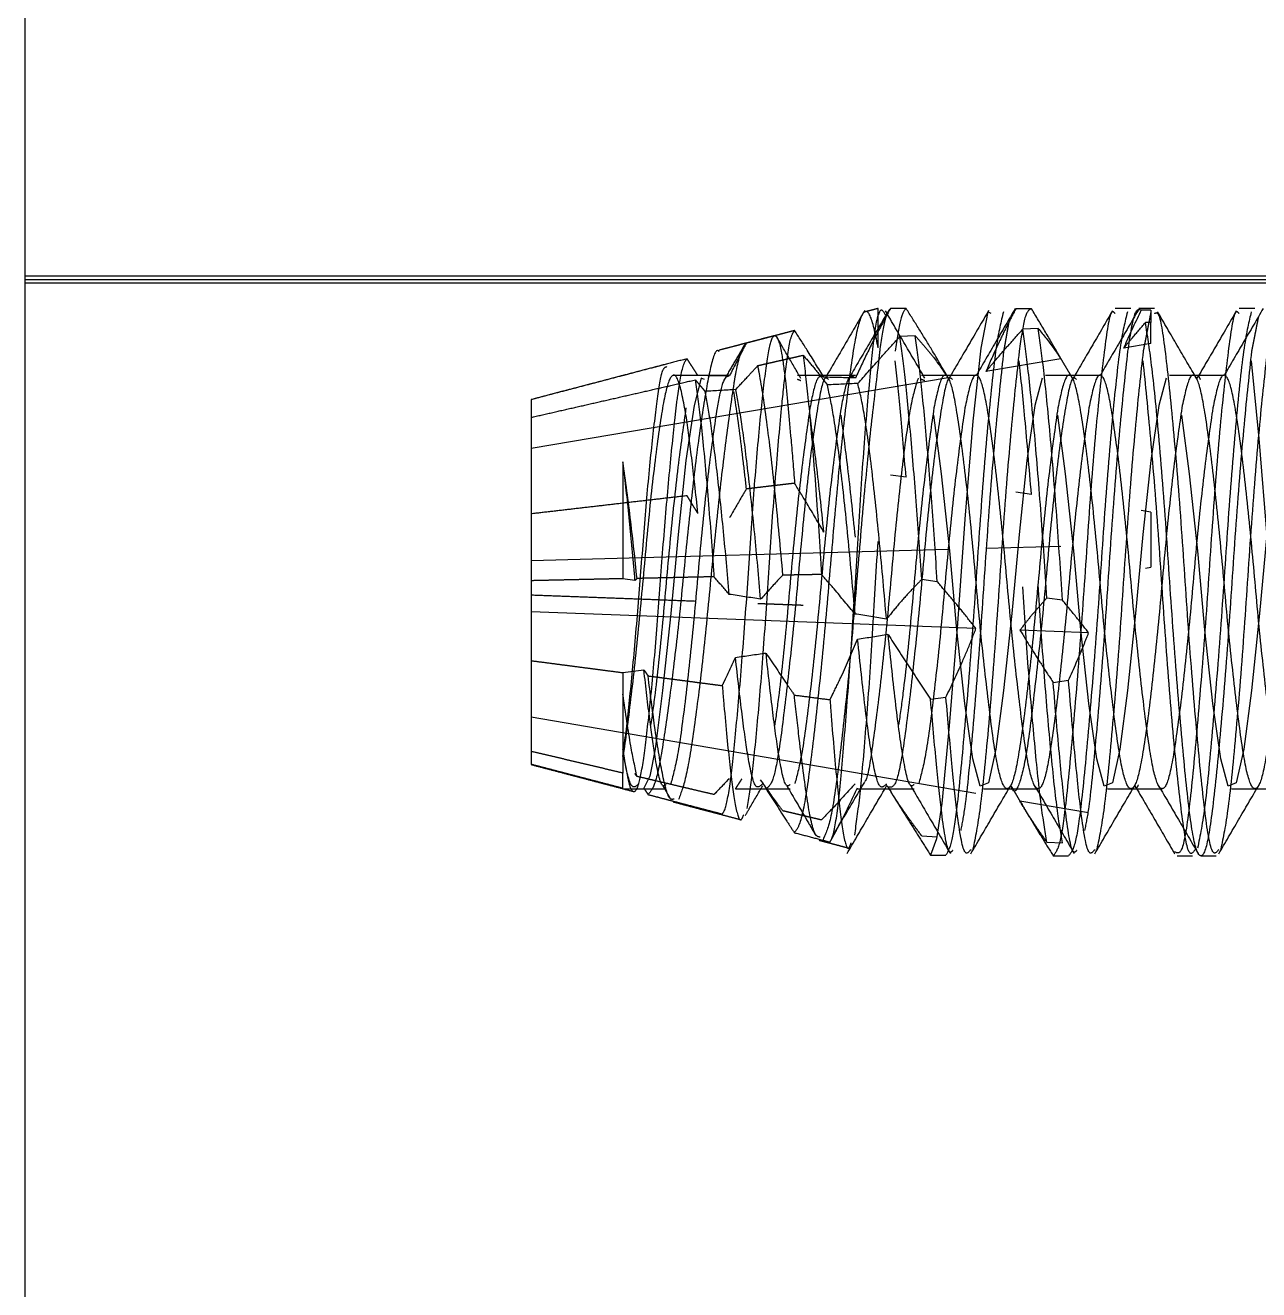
# Paper-space layout '2 DOOR PANEL LAYOUT - A1 Sheet' of a CAD drawing. Extents: x 50 to 825, y 22 to 486.
# Drawn here: x 590.075 to 591.103, y 465.274 to 466.327 of the extents above; entities that cross this region are included whole.
import ezdxf

# ---------------------------------------------------------------- set-up
doc = ezdxf.new("R2010")
doc.units = 0
doc.linetypes.add('HIDDEN', pattern=[0.375, 0.25, -0.125])
doc.layers.add('N-EQPM', color=3, linetype='Continuous', lineweight=25)

psp = doc.layouts.new('2 DOOR PANEL LAYOUT - A1 Sheet')

# ---------------------------------------------------------------- linework, layer by layer
at = {"layer": 'N-EQPM', "linetype": 'HIDDEN', "ltscale": 7}
for p, q in [((590.075, 466.1155), (590.075, 466.7519)), ((590.075, 466.1184), (591.3147, 466.1184)), ((590.075, 466.1155), (591.3147, 466.1155)), ((590.075, 466.1155), (591.3147, 466.1155)), ((590.075, 466.1126), (590.075, 466.1155)), ((590.075, 466.1126), (591.3147, 466.1126)), ((590.075, 464.9953), (590.075, 466.1126)), ((590.7858, 466.0584), (590.7858, 466.0912)), ((590.809, 466.0913), (590.7959, 466.0913)), ((590.9135, 466.0911), (590.9004, 466.0911)), ((591.013, 466.0898), (591.0049, 466.0899)), ((591.013, 466.0898), (591.013, 466.0797)), ((591.013, 466.0797), (591.0084, 466.0795)), ((591.013, 466.0621), (591.013, 466.0797)), ((590.8167, 466.0686), (590.8039, 466.0678)), ((590.919, 466.0747), (590.9062, 466.074)), ((591.013, 466.0621), (590.9904, 466.0583)), ((590.9379, 466.0494), (590.8756, 466.0388)), ((590.844, 466.0335), (590.4965, 465.9746)), ((590.4965, 466.0153), (590.4965, 466.0005)), ((590.4965, 466.0005), (590.4965, 465.8644)), ((590.573, 465.9635), (590.573, 465.8661)), ((590.809, 465.9506), (590.7959, 465.9523)), ((590.9135, 465.9362), (590.9004, 465.9381)), ((591.013, 465.9215), (591.0049, 465.9228)), ((591.013, 465.9215), (591.013, 465.8757)), ((590.844, 465.8904), (590.4965, 465.881)), ((590.9379, 465.893), (590.8756, 465.8913)), ((591.0084, 465.875), (591.013, 465.8757)), ((590.4965, 465.8644), (590.4965, 465.8385)), ((590.5831, 465.8646), (590.573, 465.8661)), ((590.835, 465.8636), (590.822, 465.8655)), ((590.9394, 465.8481), (590.9263, 465.85)), ((590.8672, 465.8246), (590.4965, 465.8385)), ((590.4965, 465.8385), (590.4965, 465.7978)), ((590.9611, 465.821), (590.9039, 465.8232)), ((590.4965, 465.7978), (590.4965, 465.7112)), ((590.573, 465.7878), (590.5905, 465.7901)), ((590.573, 465.7878), (590.573, 465.7241)), ((590.9316, 465.7796), (590.9444, 465.7814)), ((590.8294, 465.7657), (590.8422, 465.7673)), ((590.8672, 465.687), (590.4965, 465.7506)), ((590.573, 465.7234), (590.573, 465.7041)), ((590.573, 465.6916), (590.573, 465.7041)), ((590.9611, 465.6709), (590.9039, 465.6807)), ((590.822, 465.6518), (590.835, 465.6511)), ((590.9263, 465.6465), (590.9394, 465.6459)), ((590.8294, 465.6357), (590.8422, 465.6356)), ((590.9316, 465.6352), (590.9444, 465.6352))]:
    psp.add_line(p, q, dxfattribs=at)
at = {"layer": 'N-EQPM', "linetype": 'HIDDEN', "ltscale": 7, "flags": 128}
for points in [[(590.8799, 466.087), (590.8772, 466.0884), (590.8712, 466.0583), (590.8645, 465.9974), (590.8579, 465.9157), (590.8518, 465.8287), (590.845, 465.7436), (590.8387, 465.6788), (590.8343, 465.6492), (590.8294, 465.6357), (590.8294, 465.6357)], [(591.1898, 466.087), (591.1871, 466.0884), (591.1811, 466.0583), (591.1744, 465.9974), (591.1678, 465.9157), (591.1617, 465.8287), (591.1549, 465.7436), (591.1486, 465.6788), (591.1423, 465.6416), (591.1355, 465.6381), (591.1294, 465.6682), (591.1228, 465.7291), (591.1161, 465.8108), (591.1101, 465.8978), (591.1033, 465.9829), (591.0969, 466.0477), (591.0969, 466.0477)], [(590.6411, 466.0321), (590.6383, 466.0332), (590.6323, 466.0105), (590.6256, 465.9645), (590.619, 465.9029), (590.613, 465.8372), (590.6061, 465.7729), (590.5998, 465.724), (590.5954, 465.7016), (590.5905, 465.6914), (590.5905, 465.6914)], [(590.9224, 466.0332), (590.9164, 466.0105), (590.9097, 465.9645), (590.9031, 465.9029), (590.897, 465.8372), (590.8902, 465.7729), (590.8839, 465.724), (590.8776, 465.696), (590.8707, 465.6933), (590.8647, 465.716), (590.8581, 465.762), (590.8514, 465.8236), (590.8454, 465.8893), (590.8385, 465.9536), (590.8322, 466.0025), (590.8322, 466.0025)], [(591.0257, 466.0332), (591.0197, 466.0105), (591.013, 465.9645), (591.0064, 465.9029), (591.0003, 465.8372), (590.9935, 465.7729), (590.9872, 465.724), (590.9809, 465.696), (590.974, 465.6933), (590.968, 465.716), (590.9614, 465.762), (590.9547, 465.8236), (590.9487, 465.8893), (590.9418, 465.9536), (590.9355, 466.0025), (590.9355, 466.0025)], [(591.129, 466.0332), (591.123, 466.0105), (591.1163, 465.9645), (591.1097, 465.9029), (591.1036, 465.8372), (591.0968, 465.7729), (591.0905, 465.724), (591.0842, 465.696), (591.0773, 465.6933), (591.0713, 465.716), (591.0647, 465.762), (591.058, 465.8236), (591.052, 465.8893), (591.0452, 465.9536), (591.0388, 466.0025), (591.0388, 466.0025)]]:
    psp.add_lwpolyline(points, dxfattribs=at)
at = {"layer": 'N-EQPM', "linetype": 'HIDDEN', "ltscale": 7}
for major_axis, ratio, start_param, end_param in [((-1.4022, -0.0934), 0.10313, 4.07907, 4.101961), ((-1.4022, -0.0934), 0.10313, 3.983232, 4.007909), ((-1.4022, -0.1459), 0.065226, 3.981354, 4.00532), ((-1.4022, -0.1459), 0.065226, 4.074579, 4.096899), ((-1.4022, 0.1459), 0.065226, 4.069647, 4.092899), ((-1.4022, 0.1459), 0.065226, 3.971951, 3.997166), ((-1.4022, -0.0934), 0.10313, 2.287904, 2.312362), ((-1.4022, -0.0934), 0.10313, 2.194777, 2.217431)]:
    psp.add_ellipse((589.8397, 465.8633), major_axis=major_axis, ratio=ratio, start_param=start_param, end_param=end_param, dxfattribs=at)
for points, knots in [([(590.7858, 466.0584), (590.7837, 466.0686), (590.7795, 466.0894), (590.7725, 466.0904), (590.7663, 466.0673), (590.7598, 466.0205), (590.7527, 465.9566), (590.7464, 465.883), (590.74, 465.8083), (590.7329, 465.7411), (590.7265, 465.6891), (590.721, 465.6609), (590.7173, 465.6561), (590.7159, 465.6544)], [0, 0, 0, 0, 0.09296, 0.189983, 0.287103, 0.383919, 0.478657, 0.573518, 0.668231, 0.760689, 0.853291, 0.945849, 1, 1, 1, 1]), ([(590.7745, 466.0896), (590.769, 466.0802), (590.7581, 466.0614), (590.7471, 466.0426), (590.7416, 466.0332)], [0, 0, 0, 0, 0.500447, 1, 1, 1, 1]), ([(590.7935, 466.0881), (590.7881, 466.0788), (590.7772, 466.0602), (590.7663, 466.0416), (590.7609, 466.0324)], [0, 0, 0, 0, 0.500148, 1, 1, 1, 1]), ([(590.7959, 466.0913), (590.7934, 466.0865), (590.7869, 466.0746), (590.777, 466.0553), (590.7702, 466.0407), (590.7668, 466.0333)], [0, 0, 0, 0, 0.24857, 0.624132, 1, 1, 1, 1]), ([(590.7919, 466.0858), (590.7902, 466.0888), (590.7881, 466.0924), (590.7861, 466.0866), (590.7858, 466.0856)], [0, 0, 0, 0, 0.819921, 1, 1, 1, 1]), ([(590.7959, 466.0913), (590.7944, 466.0892), (590.7912, 466.0852), (590.7884, 466.0654), (590.787, 466.0557)], [0, 0, 0, 0, 0.50875, 1, 1, 1, 1]), ([(590.8246, 466.0332), (590.8192, 466.0425), (590.8082, 466.0612), (590.7973, 466.0799), (590.7918, 466.0893)], [0, 0, 0, 0, 0.49973, 1, 1, 1, 1]), ([(590.809, 466.0913), (590.8074, 466.0894), (590.8042, 466.0856), (590.8014, 466.0655), (590.8, 466.0557)], [0, 0, 0, 0, 0.508739, 1, 1, 1, 1]), ([(590.844, 466.0335), (590.8395, 466.0414), (590.8316, 466.0552), (590.8197, 466.0744), (590.8126, 466.0857), (590.809, 466.0913)], [0, 0, 0, 0, 0.407665, 0.703812, 1, 1, 1, 1]), ([(590.8901, 466.0884), (590.8881, 466.0805), (590.8841, 466.0643), (590.8774, 466.0006), (590.8707, 465.9181), (590.8649, 465.8266), (590.8578, 465.7411), (590.8522, 465.6805), (590.8472, 465.6449), (590.8439, 465.6387), (590.8422, 465.6356)], [0, 0, 0, 0, 0.131427, 0.267101, 0.402776, 0.534203, 0.671072, 0.80442, 0.90051, 1, 1, 1, 1]), ([(590.8778, 466.0895), (590.8723, 466.0801), (590.8613, 466.0613), (590.8503, 466.0425), (590.8448, 466.0331)], [0, 0, 0, 0, 0.500511, 1, 1, 1, 1]), ([(590.9, 466.0913), (590.8946, 466.082), (590.8837, 466.0634), (590.8728, 466.0447), (590.8674, 466.0354)], [0, 0, 0, 0, 0.500113, 1, 1, 1, 1]), ([(590.9004, 466.0911), (590.8978, 466.0861), (590.8926, 466.076), (590.8842, 466.0586), (590.8787, 466.0461), (590.8756, 466.0388)], [0, 0, 0, 0, 0.29298, 0.585965, 1, 1, 1, 1]), ([(590.9135, 466.0911), (590.9116, 466.0903), (590.9081, 466.0888), (590.9048, 466.0666), (590.9033, 466.0557)], [0, 0, 0, 0, 0.508488, 1, 1, 1, 1]), ([(590.9379, 466.0494), (590.9374, 466.0503), (590.9333, 466.0578), (590.9252, 466.0717), (590.9174, 466.0846), (590.9135, 466.0911)], [0, 0, 0, 0, 0.064112, 0.531976, 1, 1, 1, 1]), ([(590.9832, 466.087), (590.9823, 466.0881), (590.9792, 466.0917), (590.9746, 466.0614), (590.9678, 466.0014), (590.9611, 465.9179), (590.9553, 465.8267), (590.9482, 465.741), (590.9424, 465.679), (590.9371, 465.6419), (590.9334, 465.6374), (590.9316, 465.6352)], [0, 0, 0, 0, 0.051185, 0.173458, 0.299684, 0.42591, 0.548183, 0.675519, 0.79958, 0.898104, 1, 1, 1, 1]), ([(590.9934, 466.0884), (590.9914, 466.0805), (590.9874, 466.0643), (590.9807, 466.0006), (590.974, 465.9181), (590.9682, 465.8266), (590.9611, 465.741), (590.9553, 465.6787), (590.9499, 465.6415), (590.9462, 465.6373), (590.9444, 465.6352)], [0, 0, 0, 0, 0.128504, 0.261162, 0.39382, 0.522325, 0.65615, 0.786533, 0.891483, 1, 1, 1, 1]), ([(590.9809, 466.0893), (590.9755, 466.0799), (590.9646, 466.0611), (590.9536, 466.0424), (590.9482, 466.0331)], [0, 0, 0, 0, 0.500293, 1, 1, 1, 1]), ([(591.0033, 466.0913), (590.9979, 466.082), (590.987, 466.0634), (590.9761, 466.0447), (590.9707, 466.0354)], [0, 0, 0, 0, 0.500113, 1, 1, 1, 1]), ([(591.0049, 466.0899), (591.0003, 466.0803), (590.9953, 466.0698), (590.9907, 466.0591), (590.9904, 466.0583)], [0, 0, 0, 0, 0.920974, 1, 1, 1, 1]), ([(591.0049, 466.0899), (591.0029, 466.0905), (590.999, 466.0917), (590.9954, 466.0675), (590.9936, 466.0557)], [0, 0, 0, 0, 0.508007, 1, 1, 1, 1]), ([(591.0695, 465.6403), (591.0678, 465.6381), (591.0639, 465.6332), (591.0582, 465.6666), (591.052, 465.7288), (591.0449, 465.8124), (591.0391, 465.9037), (591.0324, 465.9893), (591.0256, 466.0538), (591.0207, 466.0893), (591.0172, 466.0875), (591.0159, 466.0869)], [0, 0, 0, 0, 0.090174, 0.209805, 0.329436, 0.452226, 0.570133, 0.691852, 0.81357, 0.931477, 1, 1, 1, 1]), ([(591.0513, 466.0326), (591.0458, 466.0419), (591.0349, 466.0605), (591.024, 466.0792), (591.0186, 466.0886)], [0, 0, 0, 0, 0.499757, 1, 1, 1, 1]), ([(591.0865, 466.087), (591.0856, 466.0881), (591.0825, 466.0917), (591.0779, 466.0614), (591.0711, 466.0014), (591.0644, 465.9179), (591.0586, 465.8267), (591.0515, 465.741), (591.0453, 465.6746), (591.0392, 465.635), (591.0349, 465.6373), (591.0328, 465.6385)], [0, 0, 0, 0, 0.049283, 0.167011, 0.288545, 0.410079, 0.527807, 0.65041, 0.76986, 0.889309, 1, 1, 1, 1]), ([(591.0842, 466.0893), (591.0788, 466.0799), (591.0679, 466.0611), (591.0569, 466.0424), (591.0515, 466.0331)], [0, 0, 0, 0, 0.500293, 1, 1, 1, 1]), ([(591.0967, 466.0884), (591.0947, 466.0805), (591.0907, 466.0643), (591.084, 466.0006), (591.0773, 465.9181), (591.0715, 465.8265), (591.0644, 465.7416), (591.0582, 465.6725), (591.054, 465.6519), (591.0519, 465.6416)], [0, 0, 0, 0, 0.140148, 0.284827, 0.429505, 0.569653, 0.715605, 0.857802, 1, 1, 1, 1]), ([(591.1066, 466.0913), (591.1012, 466.082), (591.0903, 466.0634), (591.0794, 466.0447), (591.074, 466.0354)], [0, 0, 0, 0, 0.500113, 1, 1, 1, 1]), ([(590.7456, 465.6466), (590.746, 465.6473), (590.7481, 465.6504), (590.7519, 465.6692), (590.7562, 465.7155), (590.7613, 465.779), (590.7663, 465.8528), (590.7706, 465.9285), (590.7756, 465.9978), (590.7807, 466.0527), (590.7837, 466.0773), (590.7855, 466.0846), (590.7858, 466.0856)], [0, 0, 0, 0, 0.030685, 0.147582, 0.264408, 0.382582, 0.501566, 0.620507, 0.740518, 0.861587, 0.98264, 1, 1, 1, 1]), ([(590.9904, 466.0583), (590.9928, 466.0612), (590.9987, 466.0682), (591.0048, 466.0753), (591.0084, 466.0795)], [0, 0, 0, 0, 0.403677, 1, 1, 1, 1]), ([(591.0969, 466.0557), (591.0949, 466.0369), (591.0907, 465.9989), (591.0837, 465.9138), (591.0779, 465.8228), (591.0711, 465.7375), (591.0644, 465.6717), (591.0586, 465.6348), (591.0515, 465.6327), (591.0453, 465.6659), (591.0391, 465.729), (591.032, 465.8123), (591.0262, 465.9039), (591.0198, 465.9851), (591.0136, 466.0479), (591.0101, 466.0691), (591.0084, 466.0795)], [0, 0, 0, 0, 0.072273, 0.146454, 0.217685, 0.291219, 0.364753, 0.435984, 0.510165, 0.582438, 0.654711, 0.728892, 0.800123, 0.873657, 0.938073, 1, 1, 1, 1]), ([(590.6558, 465.67), (590.6563, 465.6706), (590.6584, 465.6733), (590.6622, 465.6901), (590.6665, 465.7313), (590.6716, 465.7879), (590.6766, 465.8538), (590.6809, 465.9216), (590.6859, 465.9836), (590.691, 466.033), (590.6953, 466.0637), (590.7003, 466.0722), (590.7048, 466.0598), (590.7074, 466.0395), (590.7084, 466.0313)], [0, 0, 0, 0, 0.024911, 0.113583, 0.202188, 0.291934, 0.382376, 0.472778, 0.564083, 0.656293, 0.74849, 0.841354, 0.935332, 1, 1, 1, 1]), ([(590.7214, 466.033), (590.7179, 466.039), (590.7109, 466.051), (590.7039, 466.063), (590.7004, 466.069)], [0, 0, 0, 0, 0.4998, 1, 1, 1, 1]), ([(590.7084, 466.0385), (590.7099, 466.0499), (590.7124, 466.0679), (590.7151, 466.0716), (590.7161, 466.0729)], [0, 0, 0, 0, 0.629329, 1, 1, 1, 1]), ([(590.7405, 466.034), (590.7359, 466.0415), (590.7279, 466.0546), (590.7196, 466.0675), (590.7161, 466.0729)], [0, 0, 0, 0, 0.577271, 1, 1, 1, 1]), ([(590.7688, 466.0287), (590.7746, 466.0353), (590.7832, 466.0451), (590.795, 466.0581), (590.801, 466.0646), (590.8039, 466.0678)], [0, 0, 0, 0, 0.499963, 0.749979, 1, 1, 1, 1]), ([(590.822, 465.8655), (590.8206, 465.8862), (590.8177, 465.9286), (590.8129, 465.9868), (590.8081, 466.0361), (590.8053, 466.0574), (590.8039, 466.0678)], [0, 0, 0, 0, 0.247697, 0.505138, 0.757219, 1, 1, 1, 1]), ([(590.835, 465.8636), (590.8336, 465.8847), (590.8307, 465.9277), (590.8258, 465.9868), (590.821, 466.0368), (590.8181, 466.0582), (590.8167, 466.0686)], [0, 0, 0, 0, 0.247631, 0.505158, 0.757319, 1, 1, 1, 1]), ([(590.8167, 466.0686), (590.8193, 466.0656), (590.8245, 466.0597), (590.834, 466.0481), (590.8401, 466.0392), (590.844, 466.0335)], [0, 0, 0, 0, 0.260983, 0.521972, 1, 1, 1, 1]), ([(590.8756, 466.0388), (590.8797, 466.0437), (590.8868, 466.052), (590.897, 466.0637), (590.9032, 466.0706), (590.9062, 466.074)], [0, 0, 0, 0, 0.413106, 0.706546, 1, 1, 1, 1]), ([(590.9263, 465.85), (590.9248, 465.8734), (590.9216, 465.9211), (590.9162, 465.9871), (590.9108, 466.0419), (590.9077, 466.0634), (590.9062, 466.074)], [0, 0, 0, 0, 0.247496, 0.505329, 0.757719, 1, 1, 1, 1]), ([(590.9394, 465.8481), (590.9378, 465.8718), (590.9346, 465.9201), (590.9291, 465.9872), (590.9237, 466.0426), (590.9205, 466.0642), (590.919, 466.0747)], [0, 0, 0, 0, 0.247519, 0.505358, 0.757739, 1, 1, 1, 1]), ([(590.919, 466.0747), (590.9235, 466.0692), (590.9302, 466.0609), (590.936, 466.0523), (590.9379, 466.0494)], [0, 0, 0, 0, 0.665191, 1, 1, 1, 1]), ([(590.6532, 466.0553), (590.6529, 466.0556), (590.6503, 466.0584), (590.6457, 466.0426), (590.6395, 466.0078), (590.6324, 465.955), (590.6258, 465.8932), (590.6196, 465.8288), (590.6125, 465.7697), (590.6058, 465.7228), (590.6001, 465.6932), (590.5958, 465.6883), (590.594, 465.6862)], [0, 0, 0, 0, 0.014907, 0.130613, 0.246258, 0.358923, 0.471505, 0.584038, 0.693788, 0.803246, 0.912669, 1, 1, 1, 1]), ([(590.6731, 466.0586), (590.6704, 466.0541), (590.6651, 466.0451), (590.6598, 466.0361), (590.6572, 466.0316)], [0, 0, 0, 0, 0.500084, 1, 1, 1, 1]), ([(590.676, 466.0624), (590.6749, 466.0604), (590.67, 466.0513), (590.6654, 466.0422), (590.6618, 466.0351)], [0, 0, 0, 0, 0.228724, 1, 1, 1, 1]), ([(590.676, 466.0624), (590.6752, 466.0617), (590.672, 466.0589), (590.6684, 466.0463), (590.6659, 466.0317), (590.6655, 466.029)], [0, 0, 0, 0, 0.23142, 0.860587, 1, 1, 1, 1]), ([(590.6187, 466.0186), (590.6203, 466.0288), (590.6228, 466.045), (590.6255, 466.0482), (590.6265, 466.0494)], [0, 0, 0, 0, 0.622106, 1, 1, 1, 1]), ([(590.7232, 466.0523), (590.7246, 466.0408), (590.7275, 466.0168), (590.7326, 465.9583), (590.7363, 465.9059), (590.7381, 465.8758), (590.7385, 465.8696)], [0, 0, 0, 0, 0.291283, 0.604746, 0.919038, 1, 1, 1, 1]), ([(590.7232, 466.0523), (590.7264, 466.0487), (590.7335, 466.0406), (590.7399, 466.0322), (590.7434, 466.0275)], [0, 0, 0, 0, 0.447671, 1, 1, 1, 1]), ([(590.809, 465.9506), (590.8074, 465.9697), (590.8042, 466.0074), (590.8014, 466.0344), (590.8, 466.0477)], [0, 0, 0, 0, 0.508739, 1, 1, 1, 1]), ([(590.8903, 466.0557), (590.8883, 466.0369), (590.8841, 465.9989), (590.8771, 465.9138), (590.8713, 465.8226), (590.8645, 465.7384), (590.8588, 465.6782), (590.8556, 465.662), (590.8545, 465.6562)], [0, 0, 0, 0, 0.178559, 0.361831, 0.537816, 0.71949, 0.901164, 1, 1, 1, 1]), ([(590.9033, 466.0557), (590.9012, 466.0369), (590.897, 465.9989), (590.89, 465.9138), (590.8842, 465.8227), (590.8774, 465.7379), (590.8707, 465.6701), (590.8667, 465.6505), (590.8647, 465.6408)], [0, 0, 0, 0, 0.16577, 0.335915, 0.499296, 0.667958, 0.83662, 1, 1, 1, 1]), ([(590.9135, 465.9362), (590.9116, 465.9583), (590.9081, 466.0018), (590.9048, 466.0326), (590.9033, 466.0477)], [0, 0, 0, 0, 0.508488, 1, 1, 1, 1]), ([(590.9936, 466.0557), (590.9916, 466.0369), (590.9874, 465.9989), (590.9804, 465.9138), (590.9746, 465.8226), (590.9678, 465.7384), (590.9621, 465.6782), (590.9589, 465.662), (590.9578, 465.6562)], [0, 0, 0, 0, 0.178559, 0.361831, 0.537816, 0.71949, 0.901164, 1, 1, 1, 1]), ([(591.0066, 466.0557), (591.0045, 466.0369), (591.0003, 465.9989), (590.9933, 465.9138), (590.9875, 465.8227), (590.9807, 465.7379), (590.974, 465.6701), (590.97, 465.6505), (590.968, 465.6408)], [0, 0, 0, 0, 0.16577, 0.335915, 0.499296, 0.667958, 0.83662, 1, 1, 1, 1]), ([(591.0502, 465.6408), (591.0484, 465.6382), (591.0445, 465.6324), (591.0391, 465.6645), (591.0324, 465.7253), (591.0256, 465.8086), (591.0198, 465.8995), (591.0128, 465.9867), (591.0086, 466.0275), (591.0066, 466.0477)], [0, 0, 0, 0, 0.112818, 0.257766, 0.4074, 0.557034, 0.701982, 0.852932, 1, 1, 1, 1]), ([(591.1099, 466.0557), (591.1078, 466.0369), (591.1036, 465.9989), (591.0966, 465.9138), (591.0908, 465.8227), (591.084, 465.7379), (591.0773, 465.6701), (591.0733, 465.6505), (591.0713, 465.6408)], [0, 0, 0, 0, 0.16577, 0.335915, 0.499296, 0.667958, 0.83662, 1, 1, 1, 1]), ([(590.573, 465.718), (590.5746, 465.7298), (590.5776, 465.7534), (590.5827, 465.8061), (590.5876, 465.8646), (590.592, 465.9241), (590.5971, 465.9777), (590.602, 466.0184), (590.6058, 466.042), (590.6086, 466.0425), (590.6097, 466.0428)], [0, 0, 0, 0, 0.128478, 0.257297, 0.386811, 0.516189, 0.647565, 0.779948, 0.912246, 1, 1, 1, 1]), ([(590.6256, 466.0025), (590.6236, 466.0136), (590.6194, 466.0361), (590.6124, 466.0375), (590.6065, 466.0139), (590.5998, 465.9672), (590.5931, 465.9046), (590.5872, 465.8356), (590.5803, 465.7712), (590.5756, 465.7342), (590.5734, 465.72), (590.573, 465.718)], [0, 0, 0, 0, 0.121649, 0.246537, 0.366419, 0.490208, 0.613997, 0.73388, 0.858767, 0.980417, 1, 1, 1, 1]), ([(590.6618, 466.0351), (590.66, 466.0347), (590.6564, 466.0339), (590.6531, 466.0169), (590.6515, 466.0085)], [0, 0, 0, 0, 0.508493, 1, 1, 1, 1]), ([(590.667, 466.0236), (590.6707, 466.0276), (590.6768, 466.0343), (590.683, 466.041), (590.6855, 466.0437)], [0, 0, 0, 0, 0.594005, 1, 1, 1, 1]), ([(590.6765, 465.6746), (590.6779, 465.6835), (590.6809, 465.7014), (590.6859, 465.7524), (590.691, 465.8151), (590.6953, 465.8844), (590.7003, 465.9518), (590.7048, 466.0051), (590.7074, 466.0288), (590.7084, 466.0385)], [0, 0, 0, 0, 0.146371, 0.294203, 0.443501, 0.592777, 0.743136, 0.895296, 1, 1, 1, 1]), ([(590.7064, 465.869), (590.7043, 465.8915), (590.7003, 465.937), (590.6933, 465.9963), (590.6883, 466.0292), (590.6859, 466.0416), (590.6855, 466.0437)], [0, 0, 0, 0, 0.307547, 0.621473, 0.935169, 1, 1, 1, 1]), ([(590.7405, 466.034), (590.7385, 466.0348), (590.7344, 466.0363), (590.7307, 466.0177), (590.7289, 466.0085)], [0, 0, 0, 0, 0.507866, 1, 1, 1, 1]), ([(590.7858, 466.0446), (590.7837, 466.0276), (590.7795, 465.9929), (590.7725, 465.9215), (590.7663, 465.8445), (590.7598, 465.7703), (590.7527, 465.7086), (590.7465, 465.6635), (590.7421, 465.6537), (590.7398, 465.6488)], [0, 0, 0, 0, 0.139114, 0.284307, 0.429647, 0.574531, 0.716304, 0.858263, 1, 1, 1, 1]), ([(590.7668, 466.0333), (590.7646, 466.0346), (590.7605, 466.0372), (590.7566, 466.018), (590.7548, 466.0085)], [0, 0, 0, 0, 0.507573, 1, 1, 1, 1]), ([(590.9355, 466.0085), (590.9335, 465.9943), (590.9293, 465.9656), (590.9223, 465.9014), (590.9165, 465.8327), (590.9097, 465.7683), (590.903, 465.7186), (590.8971, 465.6908), (590.8901, 465.6892), (590.8839, 465.7143), (590.8777, 465.7619), (590.8706, 465.8248), (590.8648, 465.8939), (590.8581, 465.9581), (590.8513, 466.0079), (590.8455, 466.0355), (590.8385, 466.0383), (590.8343, 466.0184), (590.8322, 466.0085)], [0, 0, 0, 0, 0.06204, 0.125731, 0.186869, 0.25, 0.313131, 0.374269, 0.43796, 0.5, 0.56204, 0.625731, 0.686869, 0.75, 0.813131, 0.874269, 0.93796, 1, 1, 1, 1]), ([(590.9614, 466.0085), (590.9593, 465.9943), (590.9551, 465.9656), (590.9481, 465.9014), (590.9423, 465.8327), (590.9355, 465.7683), (590.9288, 465.7186), (590.923, 465.6908), (590.9159, 465.6892), (590.9097, 465.7143), (590.9035, 465.7619), (590.8965, 465.8248), (590.8906, 465.8939), (590.8839, 465.9581), (590.8771, 466.0079), (590.8713, 466.0355), (590.8643, 466.0383), (590.8601, 466.0184), (590.8581, 466.0085)], [0, 0, 0, 0, 0.06204, 0.125731, 0.186869, 0.25, 0.313131, 0.374269, 0.43796, 0.5, 0.56204, 0.625731, 0.686869, 0.75, 0.813131, 0.874269, 0.93796, 1, 1, 1, 1]), ([(591.0388, 466.0085), (591.0368, 465.9943), (591.0326, 465.9656), (591.0256, 465.9014), (591.0198, 465.8327), (591.013, 465.7683), (591.0063, 465.7186), (591.0004, 465.6908), (590.9934, 465.6892), (590.9872, 465.7143), (590.981, 465.7619), (590.9739, 465.8248), (590.9681, 465.8939), (590.9614, 465.9581), (590.9546, 466.0079), (590.9488, 466.0355), (590.9418, 466.0383), (590.9376, 466.0184), (590.9355, 466.0085)], [0, 0, 0, 0, 0.06204, 0.125731, 0.186869, 0.25, 0.313131, 0.374269, 0.43796, 0.5, 0.56204, 0.625731, 0.686869, 0.75, 0.813131, 0.874269, 0.93796, 1, 1, 1, 1]), ([(591.0647, 466.0085), (591.0626, 465.9943), (591.0584, 465.9656), (591.0514, 465.9014), (591.0456, 465.8327), (591.0388, 465.7683), (591.0321, 465.7186), (591.0263, 465.6908), (591.0192, 465.6892), (591.013, 465.7143), (591.0068, 465.7619), (590.9998, 465.8248), (590.9939, 465.8939), (590.9872, 465.9581), (590.9804, 466.0079), (590.9746, 466.0355), (590.9676, 466.0383), (590.9634, 466.0184), (590.9614, 466.0085)], [0, 0, 0, 0, 0.06204, 0.125731, 0.186869, 0.25, 0.313131, 0.374269, 0.43796, 0.5, 0.56204, 0.625731, 0.686869, 0.75, 0.813131, 0.874269, 0.93796, 1, 1, 1, 1]), ([(591.1421, 466.0085), (591.1401, 465.9943), (591.1359, 465.9656), (591.1289, 465.9014), (591.1231, 465.8327), (591.1163, 465.7683), (591.1096, 465.7186), (591.1037, 465.6908), (591.0967, 465.6892), (591.0905, 465.7143), (591.0843, 465.7619), (591.0772, 465.8248), (591.0714, 465.8939), (591.0647, 465.9581), (591.0579, 466.0079), (591.0521, 466.0355), (591.0451, 466.0383), (591.0409, 466.0184), (591.0388, 466.0085)], [0, 0, 0, 0, 0.06204, 0.125731, 0.186869, 0.25, 0.313131, 0.374269, 0.43796, 0.5, 0.56204, 0.625731, 0.686869, 0.75, 0.813131, 0.874269, 0.93796, 1, 1, 1, 1]), ([(591.0543, 466.0321), (591.0533, 466.0342), (591.0524, 466.0364), (591.0515, 466.0331), (591.0515, 466.0331)], [0, 0, 0, 0, 0.989791, 1, 1, 1, 1]), ([(591.168, 466.0085), (591.1659, 465.9943), (591.1617, 465.9656), (591.1547, 465.9014), (591.1489, 465.8327), (591.1421, 465.7683), (591.1354, 465.7186), (591.1296, 465.6908), (591.1225, 465.6892), (591.1163, 465.7143), (591.1101, 465.7619), (591.1031, 465.8248), (591.0972, 465.8939), (591.0905, 465.9581), (591.0838, 466.0079), (591.0779, 466.0355), (591.0709, 466.0383), (591.0667, 466.0184), (591.0647, 466.0085)], [0, 0, 0, 0, 0.06204, 0.125731, 0.186869, 0.25, 0.313131, 0.374269, 0.43796, 0.5, 0.56204, 0.625731, 0.686869, 0.75, 0.813131, 0.874269, 0.93796, 1, 1, 1, 1]), ([(590.6655, 466.029), (590.6634, 466.015), (590.6593, 465.9871), (590.6522, 465.9268), (590.6457, 465.8611), (590.6395, 465.7962), (590.6324, 465.7409), (590.6258, 465.6989), (590.6216, 465.6877), (590.6194, 465.6822)], [0, 0, 0, 0, 0.144235, 0.28857, 0.433206, 0.577765, 0.7186, 0.859331, 1, 1, 1, 1]), ([(590.6334, 466.0318), (590.6348, 466.0214), (590.6378, 466.0001), (590.6429, 465.9478), (590.6466, 465.9008), (590.6485, 465.8736), (590.6489, 465.8677)], [0, 0, 0, 0, 0.293713, 0.603503, 0.914232, 1, 1, 1, 1]), ([(590.7444, 466.0321), (590.7434, 466.0329), (590.7403, 466.0357), (590.7357, 466.0128), (590.7289, 465.9675), (590.7222, 465.9045), (590.7164, 465.8356), (590.7093, 465.771), (590.7035, 465.7236), (590.698, 465.6952), (590.6942, 465.6925), (590.6923, 465.6911)], [0, 0, 0, 0, 0.050788, 0.172072, 0.297309, 0.422545, 0.54383, 0.670177, 0.793249, 0.89491, 1, 1, 1, 1]), ([(590.7084, 466.0313), (590.7099, 466.0159), (590.7124, 465.9915), (590.7151, 465.958), (590.7161, 465.9456)], [0, 0, 0, 0, 0.629329, 1, 1, 1, 1]), ([(590.7665, 465.8366), (590.7647, 465.8571), (590.761, 465.8987), (590.7548, 465.957), (590.7487, 466.0039), (590.7451, 466.0198), (590.7434, 466.0275)], [0, 0, 0, 0, 0.249066, 0.507557, 0.758531, 1, 1, 1, 1]), ([(590.7927, 465.8324), (590.7908, 465.8535), (590.787, 465.8966), (590.7807, 465.9571), (590.7743, 466.0054), (590.7706, 466.0211), (590.7688, 466.0287)], [0, 0, 0, 0, 0.2494, 0.50772, 0.75841, 1, 1, 1, 1]), ([(590.8191, 466.0332), (590.8171, 466.0272), (590.8131, 466.015), (590.8064, 465.9669), (590.7997, 465.9046), (590.7938, 465.8357), (590.7868, 465.7706), (590.7807, 465.7236), (590.7768, 465.699), (590.7747, 465.6973), (590.7746, 465.6972)], [0, 0, 0, 0, 0.140999, 0.286592, 0.432185, 0.573184, 0.720069, 0.863146, 0.994145, 1, 1, 1, 1]), ([(590.8477, 466.0321), (590.8467, 466.0329), (590.8436, 466.0357), (590.839, 466.0128), (590.8322, 465.9675), (590.8255, 465.9045), (590.8197, 465.8356), (590.8126, 465.771), (590.8065, 465.7216), (590.8005, 465.6917), (590.7962, 465.6921), (590.794, 465.6923)], [0, 0, 0, 0, 0.049322, 0.167107, 0.28873, 0.410352, 0.528137, 0.650838, 0.770359, 0.883522, 1, 1, 1, 1]), ([(590.951, 466.0321), (590.95, 466.0329), (590.9469, 466.0357), (590.9423, 466.0128), (590.9355, 465.9675), (590.9288, 465.9045), (590.923, 465.8356), (590.9159, 465.7712), (590.9097, 465.7199), (590.9035, 465.6933), (590.8987, 465.6854), (590.8965, 465.6934), (590.8965, 465.6935)], [0, 0, 0, 0, 0.048674, 0.164909, 0.284931, 0.404954, 0.521188, 0.642276, 0.760224, 0.878172, 0.999259, 1, 1, 1, 1]), ([(590.573, 465.7241), (590.5746, 465.7138), (590.5776, 465.6932), (590.5827, 465.6856), (590.5876, 465.6969), (590.592, 465.7274), (590.5971, 465.7735), (590.602, 465.8304), (590.6063, 465.8919), (590.6114, 465.9507), (590.6157, 465.9935), (590.6179, 466.0122), (590.6187, 466.0186)], [0, 0, 0, 0, 0.102555, 0.205383, 0.308765, 0.412039, 0.516908, 0.622581, 0.728185, 0.835065, 0.943027, 1, 1, 1, 1]), ([(590.6616, 465.853), (590.6601, 465.8707), (590.6569, 465.9068), (590.6515, 465.9566), (590.6462, 465.9979), (590.6431, 466.0142), (590.6416, 466.0221)], [0, 0, 0, 0, 0.248302, 0.507055, 0.7586, 1, 1, 1, 1]), ([(590.676, 465.9409), (590.6752, 465.9483), (590.672, 465.9757), (590.6684, 466.0031), (590.6659, 466.0192), (590.6655, 466.0221)], [0, 0, 0, 0, 0.23142, 0.860587, 1, 1, 1, 1]), ([(590.6878, 465.849), (590.6862, 465.8674), (590.6829, 465.9049), (590.6773, 465.9567), (590.6718, 465.9994), (590.6686, 466.0156), (590.667, 466.0236)], [0, 0, 0, 0, 0.2484, 0.507161, 0.758656, 1, 1, 1, 1]), ([(590.6256, 466.0085), (590.6236, 465.9943), (590.6194, 465.9657), (590.6124, 465.9013), (590.6066, 465.8332), (590.6008, 465.7763), (590.5974, 465.7523), (590.5961, 465.7437)], [0, 0, 0, 0, 0.217749, 0.441294, 0.655881, 0.87746, 1, 1, 1, 1]), ([(590.6515, 466.0085), (590.6494, 465.9943), (590.6452, 465.9656), (590.6382, 465.9014), (590.6324, 465.8326), (590.6256, 465.7686), (590.619, 465.7175), (590.6149, 465.7026), (590.613, 465.6953)], [0, 0, 0, 0, 0.165762, 0.335936, 0.499291, 0.667968, 0.836645, 1, 1, 1, 1]), ([(590.7289, 466.0085), (590.7269, 465.9943), (590.7227, 465.9657), (590.7157, 465.9013), (590.7099, 465.8332), (590.7041, 465.7764), (590.7007, 465.7524), (590.6995, 465.744)], [0, 0, 0, 0, 0.217965, 0.441731, 0.65653, 0.878329, 1, 1, 1, 1]), ([(590.7548, 466.0085), (590.7527, 465.9943), (590.7485, 465.9656), (590.7415, 465.9014), (590.7357, 465.8326), (590.7289, 465.7686), (590.7223, 465.7175), (590.7182, 465.7026), (590.7163, 465.6953)], [0, 0, 0, 0, 0.165762, 0.335936, 0.499291, 0.667968, 0.836645, 1, 1, 1, 1]), ([(590.8322, 466.0085), (590.8302, 465.9943), (590.826, 465.9657), (590.819, 465.9013), (590.8132, 465.8333), (590.8074, 465.7765), (590.804, 465.7526), (590.8028, 465.7442)], [0, 0, 0, 0, 0.218191, 0.44219, 0.657212, 0.87924, 1, 1, 1, 1]), ([(590.8581, 466.0085), (590.856, 465.9943), (590.8518, 465.9656), (590.8448, 465.9014), (590.839, 465.8326), (590.8322, 465.7686), (590.8256, 465.7175), (590.8215, 465.7026), (590.8196, 465.6953)], [0, 0, 0, 0, 0.165762, 0.335936, 0.499291, 0.667968, 0.836645, 1, 1, 1, 1]), ([(590.6356, 465.9204), (590.6338, 465.9367), (590.6303, 465.9687), (590.6272, 465.9913), (590.6256, 466.0025)], [0, 0, 0, 0, 0.508626, 1, 1, 1, 1]), ([(590.7405, 465.9049), (590.7385, 465.9244), (590.7344, 465.9627), (590.7307, 465.9893), (590.7289, 466.0025)], [0, 0, 0, 0, 0.507866, 1, 1, 1, 1]), ([(590.7668, 465.9008), (590.7646, 465.9211), (590.7605, 465.961), (590.7566, 465.9888), (590.7548, 466.0025)], [0, 0, 0, 0, 0.507573, 1, 1, 1, 1]), ([(590.5848, 465.8663), (590.5831, 465.8825), (590.5794, 465.9176), (590.5753, 465.9474), (590.573, 465.9635)], [0, 0, 0, 0, 0.460112, 1, 1, 1, 1]), ([(590.5831, 465.8646), (590.5817, 465.8803), (590.5789, 465.9124), (590.5753, 465.945), (590.5734, 465.9609), (590.573, 465.9635)], [0, 0, 0, 0, 0.446165, 0.910082, 1, 1, 1, 1]), ([(590.676, 465.9409), (590.6749, 465.9391), (590.67, 465.9311), (590.6654, 465.9229), (590.6618, 465.9167)], [0, 0, 0, 0, 0.228724, 1, 1, 1, 1]), ([(590.7405, 465.9049), (590.7359, 465.9128), (590.7279, 465.9264), (590.7196, 465.9399), (590.7161, 465.9456)], [0, 0, 0, 0, 0.577271, 1, 1, 1, 1]), ([(590.7662, 465.6523), (590.7676, 465.6623), (590.7706, 465.6825), (590.7756, 465.7396), (590.7807, 465.8096), (590.7837, 465.8649), (590.7855, 465.8936), (590.7858, 465.8972)], [0, 0, 0, 0, 0.23863, 0.479407, 0.722303, 0.96517, 1, 1, 1, 1]), ([(590.6616, 465.853), (590.6579, 465.8573), (590.6537, 465.8623), (590.6494, 465.8671), (590.6489, 465.8677)], [0, 0, 0, 0, 0.881831, 1, 1, 1, 1]), ([(590.7064, 465.869), (590.7049, 465.8675), (590.6985, 465.8609), (590.6925, 465.8542), (590.6878, 465.849)], [0, 0, 0, 0, 0.228633, 1, 1, 1, 1]), ([(590.7665, 465.8366), (590.7607, 465.8436), (590.752, 465.8541), (590.7425, 465.8651), (590.7389, 465.8691), (590.7385, 465.8696)], [0, 0, 0, 0, 0.633434, 0.950266, 1, 1, 1, 1]), ([(590.822, 465.8655), (590.8194, 465.8628), (590.8129, 465.8561), (590.8029, 465.8451), (590.7961, 465.8366), (590.7927, 465.8324)], [0, 0, 0, 0, 0.245581, 0.622603, 1, 1, 1, 1]), ([(590.8672, 465.8246), (590.8636, 465.8291), (590.8567, 465.8379), (590.8459, 465.8509), (590.8386, 465.8593), (590.835, 465.8636)], [0, 0, 0, 0, 0.346275, 0.673113, 1, 1, 1, 1]), ([(590.9263, 465.6465), (590.9248, 465.6558), (590.9216, 465.6746), (590.9162, 465.7267), (590.9108, 465.7901), (590.9077, 465.8365), (590.9062, 465.8593)], [0, 0, 0, 0, 0.247496, 0.505329, 0.757719, 1, 1, 1, 1]), ([(590.9394, 465.6459), (590.9378, 465.6551), (590.9346, 465.6739), (590.9291, 465.7266), (590.9237, 465.791), (590.9205, 465.8381), (590.919, 465.8612)], [0, 0, 0, 0, 0.247519, 0.505358, 0.757739, 1, 1, 1, 1]), ([(590.9263, 465.85), (590.9237, 465.8471), (590.9185, 465.8414), (590.9109, 465.8324), (590.9063, 465.8263), (590.9039, 465.8232)], [0, 0, 0, 0, 0.329061, 0.65813, 1, 1, 1, 1]), ([(590.9611, 465.821), (590.9579, 465.8252), (590.9508, 465.8342), (590.9434, 465.8432), (590.9394, 465.8481)], [0, 0, 0, 0, 0.459863, 1, 1, 1, 1]), ([(590.8422, 465.7673), (590.8468, 465.777), (590.8542, 465.7926), (590.8623, 465.8118), (590.8659, 465.8212), (590.8672, 465.8246)], [0, 0, 0, 0, 0.511684, 0.825385, 1, 1, 1, 1]), ([(590.7456, 465.7653), (590.7463, 465.7667), (590.7495, 465.7731), (590.7576, 465.7898), (590.7642, 465.8053), (590.7686, 465.8157)], [0, 0, 0, 0, 0.084298, 0.389154, 1, 1, 1, 1]), ([(590.7928, 465.6951), (590.7908, 465.6931), (590.7866, 465.6888), (590.7807, 465.7141), (590.7749, 465.7572), (590.7707, 465.796), (590.7686, 465.8157)], [0, 0, 0, 0, 0.235405, 0.502815, 0.747653, 1, 1, 1, 1]), ([(590.8157, 465.6945), (590.8147, 465.6937), (590.8115, 465.6912), (590.8065, 465.7148), (590.8005, 465.7587), (590.7962, 465.7992), (590.794, 465.8197)], [0, 0, 0, 0, 0.134431, 0.430721, 0.711251, 1, 1, 1, 1]), ([(590.794, 465.8197), (590.7998, 465.8107), (590.8085, 465.7971), (590.8204, 465.7791), (590.8264, 465.7701), (590.8294, 465.7657)], [0, 0, 0, 0, 0.499943, 0.749968, 1, 1, 1, 1]), ([(590.9039, 465.8232), (590.907, 465.8182), (590.913, 465.8084), (590.9223, 465.7938), (590.9285, 465.7843), (590.9316, 465.7796)], [0, 0, 0, 0, 0.340631, 0.670304, 1, 1, 1, 1]), ([(590.9444, 465.7814), (590.9487, 465.7911), (590.9546, 465.8043), (590.9598, 465.8176), (590.9611, 465.821)], [0, 0, 0, 0, 0.740988, 1, 1, 1, 1]), ([(590.7124, 465.6945), (590.7114, 465.6937), (590.7082, 465.6912), (590.7035, 465.7137), (590.698, 465.7527), (590.6942, 465.7868), (590.6923, 465.8041)], [0, 0, 0, 0, 0.144788, 0.463906, 0.727507, 1, 1, 1, 1]), ([(590.6923, 465.8041), (590.698, 465.7955), (590.7059, 465.7838), (590.7138, 465.7722), (590.7159, 465.7691)], [0, 0, 0, 0, 0.73551, 1, 1, 1, 1]), ([(590.6558, 465.777), (590.6565, 465.7784), (590.6603, 465.7862), (590.6639, 465.7941), (590.6668, 465.8005)], [0, 0, 0, 0, 0.187205, 1, 1, 1, 1]), ([(590.6894, 465.6951), (590.6874, 465.6931), (590.6832, 465.6889), (590.6777, 465.7131), (590.6724, 465.7514), (590.6687, 465.7839), (590.6668, 465.8005)], [0, 0, 0, 0, 0.248858, 0.535318, 0.763726, 1, 1, 1, 1]), ([(590.6091, 465.6945), (590.6081, 465.6937), (590.6049, 465.6912), (590.6004, 465.7127), (590.5954, 465.7474), (590.5922, 465.7757), (590.5905, 465.7901)], [0, 0, 0, 0, 0.156044, 0.499972, 0.745599, 1, 1, 1, 1]), ([(590.6156, 465.6825), (590.6146, 465.6822), (590.6113, 465.6811), (590.6058, 465.7017), (590.6001, 465.7379), (590.5958, 465.7706), (590.594, 465.7851)], [0, 0, 0, 0, 0.136604, 0.445233, 0.753762, 1, 1, 1, 1]), ([(590.6558, 465.777), (590.6563, 465.7715), (590.6584, 465.7467), (590.6622, 465.708), (590.6665, 465.6752), (590.6707, 465.6616), (590.673, 465.6676), (590.6738, 465.6694)], [0, 0, 0, 0, 0.074832, 0.341191, 0.607352, 0.876942, 1, 1, 1, 1]), ([(590.9513, 465.6397), (590.9503, 465.6386), (590.9471, 465.6353), (590.9424, 465.6648), (590.9371, 465.7148), (590.9334, 465.7577), (590.9316, 465.7796)], [0, 0, 0, 0, 0.147801, 0.473628, 0.732385, 1, 1, 1, 1]), ([(590.9662, 465.6403), (590.9645, 465.6381), (590.9606, 465.6331), (590.9553, 465.6645), (590.9499, 465.7155), (590.9462, 465.7592), (590.9444, 465.7814)], [0, 0, 0, 0, 0.222284, 0.517183, 0.754558, 1, 1, 1, 1]), ([(590.5848, 465.7013), (590.5831, 465.709), (590.5794, 465.7257), (590.5753, 465.7543), (590.573, 465.7698)], [0, 0, 0, 0, 0.460112, 1, 1, 1, 1]), ([(590.7374, 465.6507), (590.7359, 465.6509), (590.7321, 465.6516), (590.7265, 465.6803), (590.721, 465.7229), (590.7173, 465.7567), (590.7159, 465.7691)], [0, 0, 0, 0, 0.198724, 0.508781, 0.818687, 1, 1, 1, 1]), ([(590.7159, 465.7691), (590.7209, 465.7685), (590.7308, 465.7672), (590.7407, 465.7659), (590.7456, 465.7653)], [0, 0, 0, 0, 0.506847, 1, 1, 1, 1]), ([(590.7456, 465.7653), (590.746, 465.7596), (590.7481, 465.7322), (590.7519, 465.6892), (590.7562, 465.6528), (590.7603, 465.6376), (590.7626, 465.6441), (590.7633, 465.646)], [0, 0, 0, 0, 0.07103, 0.341621, 0.612047, 0.885596, 1, 1, 1, 1]), ([(590.848, 465.6397), (590.847, 465.6386), (590.8438, 465.6353), (590.8393, 465.6638), (590.8343, 465.7095), (590.8311, 465.7467), (590.8294, 465.7657)], [0, 0, 0, 0, 0.156448, 0.501338, 0.746324, 1, 1, 1, 1]), ([(590.8629, 465.6403), (590.8612, 465.6381), (590.8573, 465.6331), (590.8521, 465.6635), (590.8472, 465.7102), (590.8439, 465.7481), (590.8422, 465.7673)], [0, 0, 0, 0, 0.234056, 0.544571, 0.768327, 1, 1, 1, 1]), ([(590.5861, 465.6951), (590.5842, 465.6931), (590.58, 465.6889), (590.5756, 465.7073), (590.5734, 465.722), (590.573, 465.7241)], [0, 0, 0, 0, 0.429012, 0.920827, 1, 1, 1, 1]), ([(590.6616, 465.6996), (590.6579, 465.6956), (590.6537, 465.6912), (590.6494, 465.6867), (590.6489, 465.6862)], [0, 0, 0, 0, 0.881831, 1, 1, 1, 1]), ([(590.7064, 465.6726), (590.7049, 465.6746), (590.6985, 465.6831), (590.6925, 465.6917), (590.6878, 465.6984)], [0, 0, 0, 0, 0.228633, 1, 1, 1, 1]), ([(590.675, 465.6687), (590.6763, 465.6709), (590.6811, 465.6792), (590.6859, 465.6874), (590.6895, 465.6934)], [0, 0, 0, 0, 0.267359, 1, 1, 1, 1]), ([(590.6923, 465.6911), (590.698, 465.6821), (590.7059, 465.6698), (590.7138, 465.6576), (590.7159, 465.6544)], [0, 0, 0, 0, 0.73551, 1, 1, 1, 1]), ([(590.7097, 465.6934), (590.7152, 465.684), (590.7232, 465.6703), (590.7312, 465.6565), (590.7337, 465.6522)], [0, 0, 0, 0, 0.68499, 1, 1, 1, 1]), ([(590.7665, 465.6952), (590.7607, 465.6888), (590.752, 465.6792), (590.7425, 465.6692), (590.7389, 465.6655), (590.7385, 465.665)], [0, 0, 0, 0, 0.633434, 0.950266, 1, 1, 1, 1]), ([(590.7456, 465.6466), (590.7463, 465.6479), (590.7495, 465.6537), (590.7576, 465.6686), (590.7642, 465.6825), (590.7686, 465.6919)], [0, 0, 0, 0, 0.084298, 0.389154, 1, 1, 1, 1]), ([(590.7485, 465.6526), (590.7517, 465.6581), (590.7604, 465.6728), (590.7691, 465.6874), (590.7745, 465.6966)], [0, 0, 0, 0, 0.373477, 1, 1, 1, 1]), ([(590.7598, 465.637), (590.7653, 465.6464), (590.7763, 465.6653), (590.7873, 465.6841), (590.7928, 465.6935)], [0, 0, 0, 0, 0.500607, 1, 1, 1, 1]), ([(590.822, 465.6518), (590.8194, 465.6553), (590.8129, 465.664), (590.8029, 465.6782), (590.7961, 465.6889), (590.7927, 465.6943)], [0, 0, 0, 0, 0.245581, 0.622603, 1, 1, 1, 1]), ([(590.794, 465.6923), (590.7998, 465.6828), (590.8085, 465.6686), (590.8204, 465.6498), (590.8264, 465.6404), (590.8294, 465.6357)], [0, 0, 0, 0, 0.499943, 0.749968, 1, 1, 1, 1]), ([(590.813, 465.6934), (590.8184, 465.684), (590.8294, 465.6652), (590.8404, 465.6464), (590.8459, 465.637)], [0, 0, 0, 0, 0.499531, 1, 1, 1, 1]), ([(590.8629, 465.6367), (590.8684, 465.6461), (590.8794, 465.665), (590.8904, 465.6838), (590.896, 465.6933)], [0, 0, 0, 0, 0.500649, 1, 1, 1, 1]), ([(590.9162, 465.6934), (590.9217, 465.6841), (590.9327, 465.6653), (590.9436, 465.6465), (590.9491, 465.6371)], [0, 0, 0, 0, 0.499625, 1, 1, 1, 1]), ([(590.9662, 465.6367), (590.9717, 465.6461), (590.9827, 465.665), (590.9937, 465.6838), (590.9993, 465.6933)], [0, 0, 0, 0, 0.500649, 1, 1, 1, 1]), ([(591.0026, 465.6944), (591.0017, 465.6923), (591.0007, 465.6902), (590.9998, 465.6934), (590.9998, 465.6935)], [0, 0, 0, 0, 0.985008, 1, 1, 1, 1]), ([(590.9998, 465.6934), (591.0053, 465.684), (591.0163, 465.6652), (591.0273, 465.6463), (591.0328, 465.6368)], [0, 0, 0, 0, 0.499332, 1, 1, 1, 1]), ([(591.0195, 465.6934), (591.025, 465.6841), (591.036, 465.6653), (591.0469, 465.6465), (591.0524, 465.6371)], [0, 0, 0, 0, 0.499625, 1, 1, 1, 1]), ([(591.0695, 465.6367), (591.075, 465.6461), (591.086, 465.665), (591.097, 465.6838), (591.1026, 465.6933)], [0, 0, 0, 0, 0.500649, 1, 1, 1, 1]), ([(590.9263, 465.6465), (590.9237, 465.6503), (590.9185, 465.6577), (590.9109, 465.6691), (590.9063, 465.6768), (590.9039, 465.6807)], [0, 0, 0, 0, 0.329061, 0.65813, 1, 1, 1, 1]), ([(590.9039, 465.6807), (590.907, 465.6755), (590.913, 465.6653), (590.9223, 465.6501), (590.9285, 465.6401), (590.9316, 465.6352)], [0, 0, 0, 0, 0.340631, 0.670304, 1, 1, 1, 1]), ([(590.7159, 465.6544), (590.7209, 465.6531), (590.7308, 465.6505), (590.7407, 465.6479), (590.7456, 465.6466)], [0, 0, 0, 0, 0.506847, 1, 1, 1, 1])]:
    psp.add_open_spline(points, degree=3, knots=knots, dxfattribs=at)
for points in [[(590.7858, 466.0913), (590.7743, 466.0883)], [(590.9962, 466.0913), (590.9832, 466.0913)], [(591.0159, 466.0913), (591.003, 466.0913)], [(591.0129, 466.0878), (591.0066, 466.0557)], [(591.0995, 466.0913), (591.0865, 466.0913)], [(590.8945, 466.0795), (590.8903, 466.0557)], [(591.1026, 466.0845), (591.0969, 466.0557)], [(590.699, 466.0685), (590.6529, 466.0564)], [(590.7161, 466.0729), (590.676, 466.0624)], [(590.948, 466.0326), (590.9317, 466.0603)], [(590.6265, 466.0494), (590.4965, 466.0153)], [(590.6356, 466.0353), (590.6265, 466.0494)], [(590.6855, 466.0437), (590.7232, 466.0523)], [(590.787, 466.0557), (590.7858, 466.0446)], [(590.6091, 466.0449), (590.4965, 466.0153)], [(590.635, 466.0354), (590.6152, 466.0354)], [(590.6618, 466.0354), (590.635, 466.0354)], [(590.7383, 466.0354), (590.7185, 466.0354)], [(590.7668, 466.0354), (590.7383, 466.0354)], [(590.8416, 466.0354), (590.8218, 466.0354)], [(590.8447, 466.0326), (590.8393, 466.0417)], [(590.8674, 466.0354), (590.8416, 466.0354)], [(590.9449, 466.0354), (590.9251, 466.0354)], [(590.9707, 466.0354), (590.9449, 466.0354)], [(591.0482, 466.0354), (591.0284, 466.0354)], [(591.074, 466.0354), (591.0482, 466.0354)], [(590.4965, 466.0005), (590.6334, 466.0318)], [(590.6334, 466.0318), (590.6416, 466.0221)], [(590.7214, 466.031), (590.7185, 466.0321)], [(590.8246, 466.031), (590.8218, 466.0321)], [(590.7161, 465.9456), (590.676, 465.9409)], [(590.6265, 465.9352), (590.4965, 465.9201)], [(590.6356, 465.9204), (590.6265, 465.9352)], [(590.5848, 465.8663), (590.5831, 465.8646)], [(590.6489, 465.8677), (590.5848, 465.8663)], [(590.7385, 465.8696), (590.7064, 465.869)], [(590.573, 465.8661), (590.4965, 465.8644)], [(590.4965, 465.8526), (590.6334, 465.8475)], [(590.6855, 465.8455), (590.7232, 465.8441)], [(590.4965, 465.7978), (590.573, 465.7878)], [(590.5905, 465.7901), (590.594, 465.7851)], [(590.594, 465.7851), (590.6558, 465.777)], [(590.573, 465.7041), (590.4965, 465.7222)], [(590.4965, 465.7116), (590.573, 465.6916)], [(590.4965, 465.7112), (590.5817, 465.6888)], [(590.5848, 465.7013), (590.5831, 465.7036)], [(590.6489, 465.6862), (590.5848, 465.7013)], [(590.672, 465.6992), (590.6668, 465.6911)], [(590.573, 465.6911), (590.6091, 465.6911)], [(590.5905, 465.6914), (590.594, 465.6862)], [(590.6063, 465.6935), (590.6123, 465.6831)], [(590.6668, 465.6911), (590.7124, 465.6911)], [(590.7686, 465.6911), (590.8157, 465.6911)], [(590.8735, 465.6911), (590.8932, 465.6911)], [(590.8932, 465.6911), (590.919, 465.6911)], [(590.8965, 465.6934), (590.9041, 465.6803)], [(590.9768, 465.6911), (590.9965, 465.6911)], [(590.9965, 465.6911), (591.0223, 465.6911)], [(591.0801, 465.6911), (591.0998, 465.6911)], [(591.0998, 465.6911), (591.1256, 465.6911)], [(590.594, 465.6862), (590.6558, 465.67)], [(590.615, 465.6801), (590.6716, 465.6652)], [(590.7385, 465.665), (590.7064, 465.6726)], [(590.7367, 465.6481), (590.7613, 465.6416)], [(591.0349, 465.6352), (591.0478, 465.6352)], [(591.0546, 465.6352), (591.0675, 465.6352)]]:
    psp.add_open_spline(points, degree=1, dxfattribs=at)

doc.saveas('drawing.dxf')
